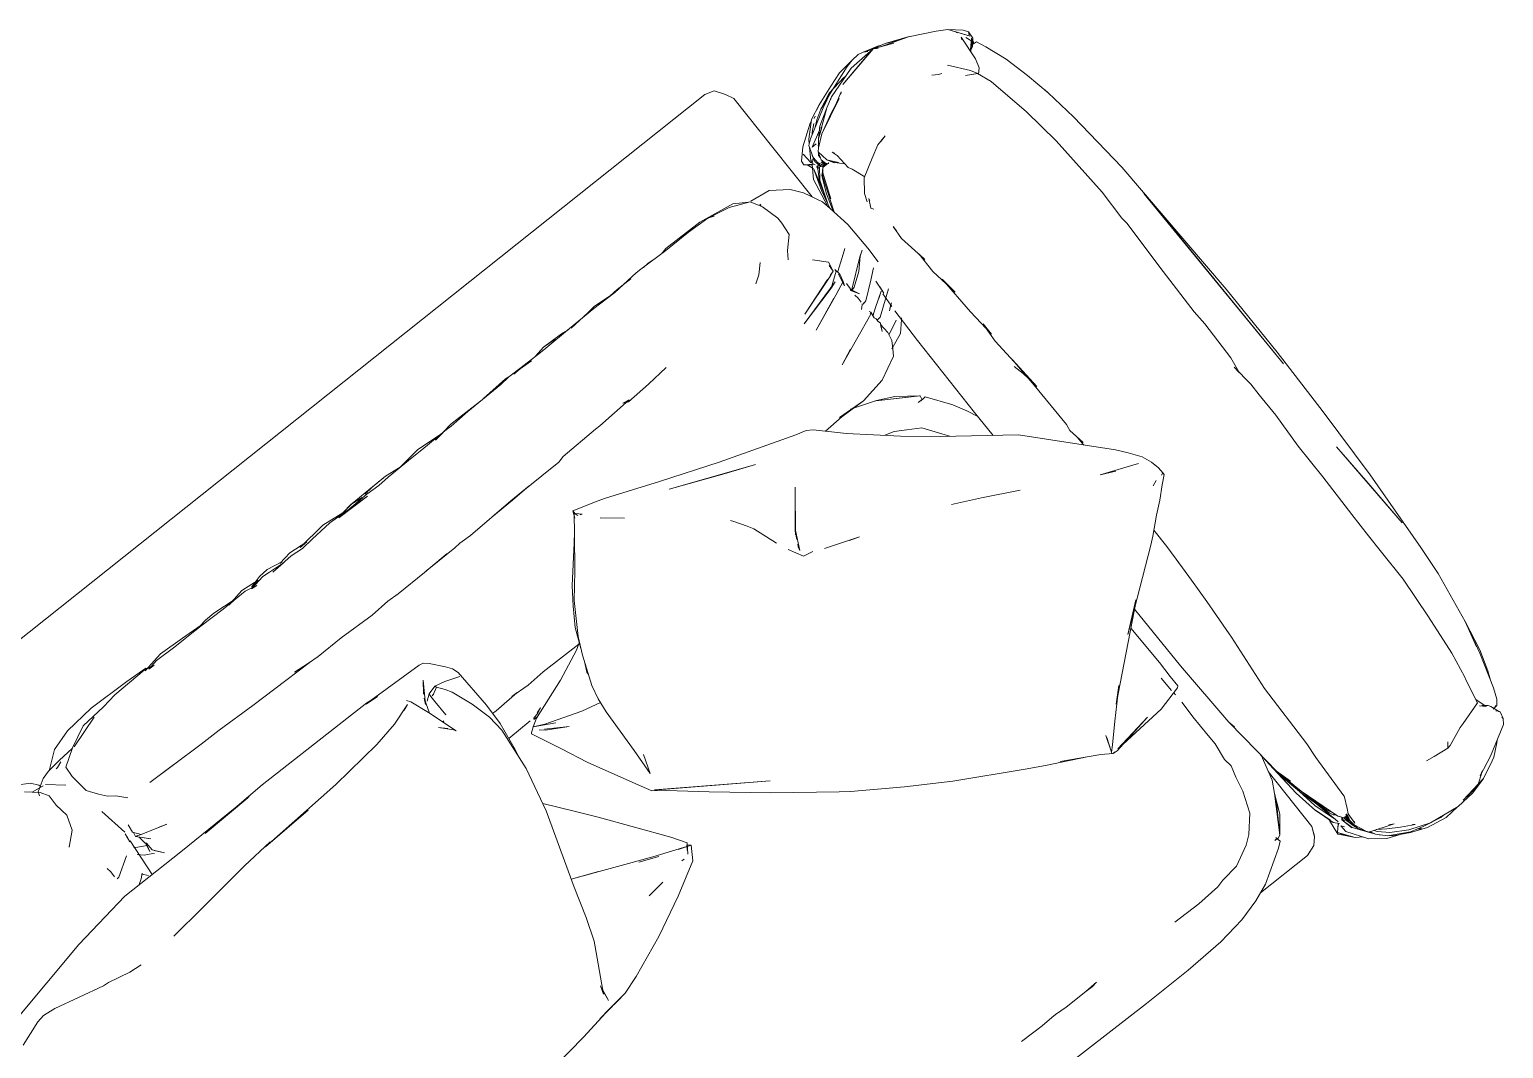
# Model space of a CAD drawing. Header units: millimetres. Extents: x 0 to 57242, y -59538 to 11130.
# Drawn here: x 21121 to 22506, y -22819 to -21861 of the extents above; entities that cross this region are included whole.
import ezdxf

# ---------------------------------------------------------------- set-up
doc = ezdxf.new("R2010")
doc.units = ezdxf.units.MM
doc.layers.add('G-IMPT', color=8, linetype='Continuous', lineweight=9)
doc.layers.add('I-FURN', color=30, linetype='Continuous', lineweight=9)

# ---------------------------------------------------------------- blocks, each defined once
blk = doc.blocks.new('LR1190_SOFA_19 - SOFA_ICV_DXF-V7-Level 0')
at = {"layer": 'G-IMPT'}
for p, q in [((-952.5, 1430.4), (-958.9, 1421.1)), ((-943.8, 1433.1), (-952.5, 1430.4)), ((-943.8, 1433.1), (1708.9, 1433.8)), ((-962.7, 1413.2), (-958.9, 1421.1)), ((-962.7, 1410.8), (-962.7, 1413.2)), ((-962.7, 1354.4), (-962.7, 1413.2)), ((-1099.8, 1367.5), (-1085, 1371.7)), ((-1092.9, 1368.4), (-1085, 1371.7)), ((-1088.8, 1369.5), (-1085, 1371.7)), ((-1079.7, 1372.9), (-1085, 1371.7)), ((-1079.7, 1372.9), (-1072.2, 1372.3)), ((-1064.7, 1370.6), (-1072.2, 1372.3)), ((-1072.2, 1372.3), (-1055.3, 1370.2)), ((-1106.3, 1365.2), (-1127.9, 1356.1)), ((-1100.8, 1365.3), (-1127.1, 1356.4)), ((-1106.3, 1365.2), (-1120, 1358.8)), ((-1106.3, 1365.2), (-1117.3, 1359.7)), ((-1112.8, 1360.4), (-1093.9, 1368.6)), ((-1100.8, 1365.3), (-1112.8, 1360.4)), ((-1106.3, 1365.2), (-1094.7, 1368.4)), ((-1099.8, 1367.5), (-1101.8, 1366.4)), ((-1097.9, 1365.6), (-1093.9, 1368.6)), ((-1094.7, 1368.4), (-1093.9, 1368.6)), ((-1050.9, 1359.8), (-1094.7, 1368.4)), ((-1066.8, 1366.9), (-1094.7, 1368.4)), ((-1050.9, 1359.8), (-1093.9, 1368.6)), ((-1035.4, 1357.4), (-1066.8, 1366.9)), ((-1033.5, 1359.6), (-1064.7, 1370.6)), ((-1058, 1364.2), (-1055.8, 1364.4)), ((-1035.9, 1361.3), (-1055.8, 1364.4)), ((-1041.1, 1365.7), (-1055.3, 1370.2)), ((-1021.6, 1358.6), (-1041.1, 1365.7)), ((-1022.9, 1354), (-1037.8, 1361.4)), ((-1020.4, 1354.6), (-1035.9, 1361.3)), ((-1035.4, 1357.4), (-1025.6, 1351.8)), ((-1035.4, 1357.4), (-1032.8, 1355.7)), ((-1035.4, 1357.4), (-1031.9, 1355.4)), ((-1033.5, 1359.6), (-1020.4, 1354.6)), ((-1021.6, 1358.6), (-1017, 1356.4)), ((-1021.6, 1358.6), (-1007.4, 1352.3)), ((-1021.6, 1358.6), (-1019, 1357.1)), ((-1160.3, 1338.9), (-1150.9, 1344.4)), ((-1127.1, 1356.4), (-1150.9, 1344.4)), ((-1035.7, 1349.9), (-1045.6, 1355.4)), ((-1043.7, 1353.8), (-1045.6, 1355.4)), ((-1006.5, 1335.8), (-1040.2, 1351.7)), ((-1025.6, 1345.6), (-1040.2, 1351.7)), ((-1006.5, 1335.8), (-1035.7, 1349.9)), ((-1025.6, 1351.8), (-1009.7, 1342.6)), ((-1025.6, 1351.8), (-1001.2, 1334.2)), ((-1006.5, 1335.8), (-1025.6, 1345.6)), ((-995.3, 1338.8), (-1022.9, 1354)), ((-1011.1, 1349), (-1020.4, 1354.6)), ((-1012.1, 1352.8), (-1010.1, 1351.6)), ((-1011.1, 1349), (-1005.8, 1344.6)), ((-993.9, 1339.6), (-1007.4, 1352.3)), ((-1000.3, 1342.4), (-1006.7, 1348.1)), ((-1006.3, 1351.3), (-1004.4, 1350.4)), ((-985.2, 1337.4), (-1004.4, 1350.4)), ((-962.7, 1295.1), (-962.7, 1354.4)), ((-1160.3, 1338.9), (-1172.9, 1321)), ((-1164.5, 1333.2), (-1172.9, 1321)), ((-1160.3, 1338.9), (-1171.4, 1329.4)), ((-1164.5, 1333.2), (-1165.4, 1330.9)), ((-1164.5, 1333.2), (-1165.3, 1331.1)), ((-1164.5, 1333.2), (-1160.3, 1338.9)), ((-1010.5, 1340.5), (-1001.2, 1334.2)), ((-1001.2, 1334.2), (-1009.7, 1342.6)), ((-1009.7, 1342.6), (-1008.8, 1341.1)), ((-1009.7, 1342.6), (-1008.2, 1341)), ((-991.6, 1331.6), (-1007.1, 1340)), ((-1006.5, 1335.8), (-996.1, 1327.6)), ((-1001.2, 1334.2), (-995.6, 1327.1)), ((-1000.3, 1342.4), (-999.1, 1340.9)), ((-998.3, 1330.5), (-996.9, 1329)), ((-991.6, 1331.6), (-996.5, 1331.8)), ((-995.3, 1338.8), (-990.3, 1334.8)), ((-993.9, 1339.6), (-991.3, 1335.6)), ((-986.4, 1323.4), (-990.3, 1334.8)), ((-989.7, 1333.1), (-983, 1322.7)), ((-985.2, 1337.4), (-975.8, 1327.7)), ((-981, 1331.7), (-981.9, 1321.2)), ((-895.3, 1335.9), (-914.3, 1327.8)), ((-900.3, 1336.4), (-912.9, 1328.4)), ((-865.3, 1342.2), (-900.3, 1336.4)), ((-895.3, 1335.9), (-873.4, 1340.6)), ((-879.3, 1338.2), (-873.4, 1340.6)), ((-873.4, 1340.6), (-879.1, 1338.6)), ((-873.4, 1340.6), (-851.1, 1341.6)), ((-865.3, 1342.2), (-824.9, 1342.9)), ((-851.1, 1341.6), (-823.7, 1341.2)), ((-824.9, 1342.9), (-818.6, 1341.4)), ((-823.7, 1341.2), (-794.5, 1342.1)), ((-810.8, 1341.6), (-805.5, 1342.3)), ((-803.4, 1342.4), (-805.5, 1342.3)), ((-803.4, 1342.4), (-797.4, 1342)), ((-794.5, 1342.1), (-788.8, 1342.4)), ((-761.5, 1340.3), (-788.8, 1342.4)), ((-765.2, 1341), (-781.3, 1341)), ((-765.2, 1341), (-756.1, 1340.6)), ((-761.5, 1340.3), (-736.9, 1340.8)), ((-756.1, 1340.6), (-738.7, 1342.2)), ((-738.7, 1342.2), (-729.9, 1340.9)), ((-707.3, 1340.2), (-736.9, 1340.8)), ((-708.7, 1339.7), (-729.9, 1340.9)), ((-675.7, 1339.6), (-707.3, 1340.2)), ((-702.6, 1340.4), (-706, 1340.2)), ((-698.2, 1341), (-705.2, 1340.1)), ((-677.2, 1341.7), (-698.2, 1341)), ((-677.2, 1341.7), (-690.6, 1340.9)), ((-677.2, 1341.7), (-690, 1341.1)), ((-677.2, 1341.7), (-666, 1339.7)), ((-675.7, 1339.6), (-668.5, 1339.7)), ((-648.8, 1339.8), (-668.5, 1339.7)), ((-660.3, 1338.7), (-647.5, 1339.5)), ((-634.4, 1340.2), (-648.8, 1339.8)), ((-639.5, 1339.3), (-647.5, 1339.5)), ((-630.7, 1340.9), (-634.4, 1340.2)), ((-634.4, 1340.2), (-624.1, 1339.4)), ((-603, 1339.1), (-630.7, 1340.9)), ((-583.9, 1338.8), (-624.1, 1339.4)), ((-599.6, 1338.9), (-564.1, 1339.5)), ((-583.9, 1338.8), (-563.1, 1337.7)), ((-543.4, 1336.5), (-564.1, 1339.5)), ((-563.1, 1337.7), (-555.7, 1338.1)), ((-527.5, 1337.5), (-555.7, 1338.1)), ((-543.4, 1336.5), (-553.5, 1337.6)), ((-549.3, 1337.9), (-525.1, 1340.1)), ((-516.1, 1337.6), (-527.5, 1337.5)), ((-525.1, 1340.1), (-501.7, 1337.5)), ((-486.8, 1337.1), (-516.1, 1337.6)), ((-501.7, 1337.5), (-485.4, 1339.5)), ((-486.8, 1337.1), (-475.1, 1336.6)), ((-485.4, 1339.5), (-445, 1338.7)), ((-485.4, 1339.5), (-469.2, 1339)), ((-461.3, 1337.1), (-475.1, 1336.6)), ((-469.2, 1339), (-459.8, 1338.1)), ((-463.1, 1338.3), (-459.8, 1338.1)), ((-461.3, 1337.1), (-427, 1336.1)), ((-417.3, 1337.5), (-460.6, 1335.2)), ((-427, 1336.1), (-460.6, 1335.2)), ((-456, 1337.4), (-443.8, 1338.9)), ((-444.5, 1338.7), (-456, 1337.4)), ((-426.9, 1336.9), (-444.5, 1338.7)), ((-444.5, 1338.7), (-432.8, 1337.3)), ((-443.8, 1338.9), (-432.8, 1337.3)), ((-410.7, 1340.1), (-432.8, 1337.3)), ((-426.9, 1336.9), (-432.8, 1337.3)), ((-394.9, 1336), (-417.3, 1337.5)), ((-410.7, 1340.1), (-381.1, 1336.9)), ((-394.9, 1336), (-382.1, 1334.8)), ((-389.4, 1337.1), (-370.4, 1339)), ((-381.1, 1336.9), (-389.4, 1337.1)), ((-382.1, 1334.8), (-369.7, 1336)), ((-356.8, 1337.1), (-370.4, 1339)), ((-369.7, 1336), (-346.5, 1334.8)), ((-359.7, 1335.4), (-344, 1336.8)), ((-359.7, 1335.4), (-346.5, 1334.8)), ((-359.2, 1337.1), (-343.9, 1340)), ((-359.2, 1337.1), (-356.8, 1337.1)), ((-344, 1336.8), (-336.6, 1337.6)), ((-334.3, 1339.3), (-343.9, 1340)), ((-321.1, 1335.1), (-336.6, 1337.6)), ((-334.3, 1339.3), (-322.1, 1336.1)), ((-313.1, 1339.3), (-330.9, 1337.4)), ((-330.9, 1337.4), (-322.1, 1336.1)), ((-326.9, 1334.4), (-315, 1337)), ((-321.1, 1335.1), (-326.9, 1334.4)), ((-288.3, 1336.8), (-315, 1337)), ((-313.1, 1339.3), (-295, 1336.2)), ((-303.1, 1336.9), (-279.1, 1339.2)), ((-303.1, 1336.9), (-295, 1336.2)), ((-288.3, 1336.8), (-262.4, 1337)), ((-268.9, 1338.8), (-279.1, 1339.2)), ((-261.5, 1337.8), (-268.9, 1338.8)), ((-262.4, 1337), (-247.2, 1337.1)), ((-241.3, 1339.1), (-261.5, 1337.8)), ((-230.8, 1337.1), (-247.2, 1337.1)), ((-241.3, 1339.1), (-216.1, 1340.6)), ((-230.8, 1337.1), (-209.3, 1337.9)), ((-194.8, 1336.8), (-216.1, 1340.6)), ((-198.5, 1335.9), (-209.3, 1337.9)), ((-194.4, 1337.9), (-204.7, 1335.7)), ((-198.5, 1335.9), (-204.7, 1335.7)), ((-196.9, 1338.5), (-198.3, 1337.1)), ((-196.9, 1338.5), (-175, 1339.8)), ((-158.5, 1337), (-194.4, 1337.9)), ((-133.2, 1341.1), (-175, 1339.8)), ((-143.2, 1334.9), (-158.5, 1337)), ((-117.1, 1332.6), (-143.2, 1334.9)), ((-133.2, 1341.1), (-102.7, 1338.3)), ((-98.1, 1322.6), (-130.3, 1332.7)), ((-117.1, 1332.6), (-96.3, 1322.8)), ((-102.7, 1338.3), (-82.2, 1332.1)), ((-66.7, 1320.3), (-82.2, 1332.1)), ((-1174.1, 1325.1), (-1171.4, 1329.4)), ((-1174.1, 1325.1), (-1173.3, 1322.3)), ((-1174.1, 1325.1), (-1172.8, 1322.1)), ((-1174.1, 1325.1), (-1173.7, 1317.7)), ((-1168.7, 1312.2), (-1173.7, 1317.7)), ((-1164.4, 1309.6), (-1173.7, 1317.7)), ((-1173.7, 1317.7), (-1168.4, 1311.9)), ((-1172.8, 1318.7), (-1165.4, 1310.9)), ((-1172.8, 1318.7), (-1164.3, 1308.9)), ((-1171.9, 1314.6), (-1172.2, 1316.1)), ((-1172.1, 1317.9), (-1171, 1313.2)), ((-1168.8, 1322.3), (-1171.9, 1314.6)), ((-1170.9, 1317.4), (-1171.9, 1314.6)), ((-1165.6, 1325.5), (-1163.7, 1301)), ((-1165.6, 1325.5), (-1164.5, 1323.1)), ((-1003.7, 1316.3), (-1005.2, 1310.9)), ((-1003.7, 1316.3), (-1004.8, 1314)), ((-996.1, 1327.6), (-993.5, 1324.8)), ((-993.5, 1324.8), (-995.1, 1313.9)), ((-993.5, 1324.8), (-991, 1316.9)), ((-993.3, 1324.2), (-991.5, 1322)), ((-992.1, 1312.2), (-991, 1316.9)), ((-991.6, 1318.8), (-991.5, 1322)), ((-987, 1317), (-990, 1311.2)), ((-987, 1317), (-989.5, 1311.4)), ((-987.1, 1312.5), (-986.4, 1323.4)), ((-986.9, 1325.6), (-985.3, 1319.6)), ((-986.5, 1313.8), (-985.3, 1319.6)), ((-983.1, 1320.1), (-986.3, 1323.4)), ((-983.7, 1316.9), (-981.9, 1321.2)), ((-983.1, 1320.1), (-983, 1322.7)), ((-975.3, 1323.7), (-982.9, 1318.3)), ((-975.3, 1323.7), (-981.8, 1318.5)), ((-981.7, 1319), (-975.3, 1323.7)), ((-973.8, 1307.1), (-981.7, 1319)), ((-977.9, 1321.6), (-979.7, 1316.3)), ((-975.8, 1327.7), (-975.3, 1323.7)), ((-950.8, 1313.5), (-934.8, 1324.8)), ((-915.1, 1327.8), (-934.8, 1324.8)), ((-920.4, 1316.9), (-925.1, 1299.6)), ((-914.3, 1327.8), (-920.4, 1316.9)), ((-920.2, 1318.6), (-919.9, 1320.2)), ((-80.2, 1312.3), (-96.3, 1322.8)), ((-95.7, 1322.4), (-79.7, 1321.4)), ((-65, 1319.7), (-79.7, 1321.4)), ((-73.8, 1317.2), (-79.7, 1319.3)), ((-72, 1316.9), (-73.8, 1317.2)), ((-66.7, 1320.3), (-66.2, 1319.7)), ((-57, 1317.4), (-65, 1319.7)), ((-57, 1317.4), (-45.4, 1310.7)), ((-44.8, 1321.3), (-49.8, 1314.9)), ((-35.2, 1318.5), (-46.5, 1309)), ((-33.1, 1328.5), (-44.8, 1321.3)), ((-1185.9, 1282.9), (-1178.2, 1303.8)), ((-1174.3, 1312.8), (-1178.2, 1303.8)), ((-1174.3, 1312.8), (-1169.9, 1313.4)), ((-1171.9, 1314.6), (-1171, 1313.2)), ((-1171.5, 1315.4), (-1171, 1313.2)), ((-1170.1, 1315.6), (-1168.7, 1312.2)), ((-1165.9, 1310.4), (-1168.4, 1311.9)), ((-1153, 1295.3), (-1139.3, 1312.7)), ((-1127.2, 1311.1), (-1130.2, 1309.8)), ((-1121.9, 1314.6), (-1127.2, 1311.1)), ((-1005.2, 1310.9), (-1006.3, 1295.8)), ((-1005.9, 1300.5), (-999.2, 1307.4)), ((-995.1, 1313.9), (-1002.3, 1305)), ((-999.2, 1307.4), (-995.1, 1313.9)), ((-995.1, 1313.9), (-998.8, 1307.3)), ((-994.7, 1310.8), (-993.9, 1309.9)), ((-989.8, 1310.9), (-993.7, 1310.6)), ((-987.7, 1310.6), (-993.7, 1310.6)), ((-988.1, 1310.9), (-993.1, 1310.8)), ((-991.8, 1313.6), (-992.8, 1310.5)), ((-991.8, 1313.6), (-992.7, 1310.2)), ((-992.1, 1312.2), (-992.6, 1310.2)), ((-990.6, 1313.3), (-992.1, 1310.8)), ((-990.8, 1315.3), (-991, 1310.6)), ((-990.6, 1313.3), (-990.9, 1310.6)), ((-990.6, 1313.3), (-990.8, 1310.7)), ((-989.8, 1315.5), (-990.5, 1311.3)), ((-989.8, 1315.5), (-990.4, 1312.2)), ((-985.8, 1312.9), (-990, 1310.7)), ((-987.1, 1312.5), (-989.8, 1311.2)), ((-987.7, 1310.6), (-989.8, 1310.9)), ((-987.7, 1310.6), (-988.1, 1310.9)), ((-988.1, 1310.9), (-985, 1307.5)), ((-987.1, 1312.5), (-987.9, 1313.4)), ((-987.7, 1310.6), (-982.2, 1303.5)), ((-984.6, 1314.8), (-986.5, 1313.8)), ((-983.7, 1314.4), (-986.5, 1313.8)), ((-978.2, 1303), (-985.8, 1312.9)), ((-985.8, 1312.9), (-984.2, 1312.4)), ((-985, 1307.5), (-982.3, 1305)), ((-975.3, 1282.9), (-985, 1307.5)), ((-984.6, 1314.8), (-976.7, 1301.5)), ((-984.6, 1314.8), (-983.7, 1314.4)), ((-983.1, 1312.3), (-983.7, 1314.4)), ((-983.7, 1314.4), (-983.2, 1312.4)), ((-982.3, 1305), (-975.1, 1289)), ((-970.5, 1272.8), (-982.2, 1303.5)), ((-980.3, 1315.1), (-975.6, 1297.9)), ((-980.3, 1315.1), (-973.3, 1294.2)), ((-978.2, 1303), (-969.8, 1279.9)), ((-968.8, 1279.5), (-973.8, 1307.1)), ((-958.6, 1303.3), (-967.3, 1285.5)), ((-958.6, 1303.3), (-950.8, 1313.5)), ((-79.3, 1301.8), (-80.2, 1312.3)), ((-69.7, 1299.3), (-54.9, 1311.6)), ((-40.8, 1313.8), (-52.7, 1312)), ((-46.5, 1309), (-51.1, 1301.1)), ((-50.6, 1312.9), (-49.8, 1314.9)), ((-44.2, 1306.8), (-45.4, 1310.7)), ((-1160.9, 1292.2), (-1163.7, 1301)), ((-1161.8, 1275.2), (-1156.5, 1289.1)), ((-1160.9, 1292.2), (-1156.9, 1288)), ((-1156.5, 1288.9), (-1153, 1295.3)), ((-1156.5, 1288.9), (-1146.5, 1294.6)), ((-1146.5, 1294.6), (-1156.5, 1289.1)), ((-1052.1, 1297.3), (-1041.3, 1295)), ((-1052.1, 1297.3), (-1046.1, 1295.6)), ((-1041.3, 1295), (-1029.4, 1288.6)), ((-1012.2, 1278.7), (-1029.4, 1288.6)), ((-1013.1, 1279.2), (-1008.2, 1292)), ((-1006.3, 1295.8), (-1008.2, 1292)), ((-976.7, 1301.5), (-971.1, 1283.5)), ((-969.7, 1272.3), (-975.1, 1289)), ((-970.1, 1280.8), (-973.3, 1294.2)), ((-925.1, 1299.6), (-924.8, 1293.5)), ((-923.7, 1281.1), (-924.8, 1293.5)), ((-924.8, 1293.5), (-924.5, 1291.6)), ((-79.3, 1301.8), (-81.4, 1283.4)), ((-52.8, 1276.5), (-50.9, 1290.1)), ((-51.1, 1301.1), (-50.9, 1290.1)), ((-1192, 1258.5), (-1185.9, 1282.9)), ((-1161.8, 1275.2), (-1169.9, 1232.2)), ((-1003.1, 1267), (-1012.2, 1278.7)), ((-972.7, 1254), (-969.1, 1276)), ((-969.8, 1279.9), (-969, 1276.1)), ((-969.4, 1278.1), (-968.9, 1276.4)), ((-967.3, 1285.5), (-969.1, 1276)), ((-923.7, 1281.1), (-913.2, 1270.2)), ((-886.1, 1277.2), (-877.7, 1269)), ((-81.4, 1283.4), (-88.3, 1273.6)), ((-47.9, 1262.6), (-52.8, 1276.5)), ((-1003.3, 1260.9), (-999.2, 1252.5)), ((-1003.3, 1260.9), (-1002.9, 1258.6)), ((-1003.1, 1267), (-1000.3, 1259.4)), ((-970.5, 1272.8), (-970, 1270.3)), ((-908.2, 1262.7), (-913.2, 1270.2)), ((-870.5, 1264.2), (-877.7, 1269)), ((-107.8, 1253.7), (-100.1, 1262.2)), ((-100.1, 1262.2), (-93.8, 1266.6)), ((-88.3, 1273.6), (-93.8, 1266.6)), ((-47.9, 1262.6), (-36, 1251.7)), ((-1192, 1258.5), (-1197.2, 1233.6)), ((-1000.9, 1249.9), (-999.2, 1252.5)), ((-972.7, 1254), (-973.7, 1224.9)), ((-926.2, 1248.7), (-936.6, 1237.6)), ((-732.8, 1253.1), (-755.5, 1255)), ((-707.7, 1251.8), (-732.8, 1253.1)), ((-702.7, 1254.3), (-709.4, 1252.9)), ((-672.7, 1251), (-709.4, 1252.9)), ((-702.7, 1254.3), (-707.7, 1251.8)), ((-667.4, 1250.9), (-672.7, 1251)), ((-627.6, 1250), (-667.4, 1250.9)), ((-627.6, 1250), (-621.1, 1248.4)), ((-600.8, 1248.2), (-621.1, 1248.4)), ((-600.8, 1248.2), (-563.3, 1247.8)), ((-563.3, 1247.8), (-585.4, 1248.3)), ((-565, 1247.5), (-585.4, 1248.3)), ((-539.7, 1246.9), (-565, 1247.5)), ((-539.7, 1246.9), (-563.3, 1247.8)), ((-563.3, 1247.8), (-513.3, 1245.9)), ((-513.3, 1245.9), (-501.1, 1246.7)), ((-494.5, 1246.2), (-501.1, 1246.7)), ((-319.5, 1246.9), (-330.4, 1246.1)), ((-320.3, 1246.8), (-279.7, 1247.7)), ((-319.5, 1246.9), (-304, 1248.6)), ((-253.8, 1248.4), (-279.7, 1247.7)), ((-253.8, 1248.4), (-214.5, 1249.8)), ((-193.1, 1250.1), (-214.5, 1249.8)), ((-160.7, 1251), (-193.1, 1250.1)), ((-133, 1252), (-161, 1251.2)), ((-160.7, 1251), (-133, 1252)), ((-80.6, 1258.9), (-85.5, 1230.2)), ((-37.5, 1253.4), (-36, 1251.7)), ((-1201.7, 1201.1), (-1197.2, 1233.6)), ((-1196.4, 1237.5), (-1197.2, 1233.6)), ((-1197.2, 1233.6), (-1196.6, 1235.8)), ((-951.9, 1234.8), (-956.5, 1238)), ((-951.9, 1234.8), (-938, 1225.3)), ((-934.5, 1228.2), (-936.6, 1237.6)), ((-934.5, 1228.2), (-934.9, 1234.8)), ((-463.1, 1246.1), (-494.5, 1246.2)), ((-463.1, 1246.1), (-485.7, 1246.4)), ((-463.1, 1246.1), (-457.6, 1245.7)), ((-463.1, 1246.1), (-460.1, 1246.1)), ((-426.1, 1245.5), (-457.6, 1245.7)), ((-426.1, 1245.5), (-414.1, 1246.2)), ((-394.3, 1245), (-414.1, 1246.2)), ((-358.4, 1246.5), (-394.3, 1245)), ((-358.4, 1246.5), (-330.4, 1246.1)), ((-91, 1225.7), (-92.2, 1233.7)), ((-1169.9, 1232.2), (-1174.8, 1193.6)), ((-1004.8, 1225.9), (-1004.8, 1220.7)), ((-1004.8, 1225.9), (-1004, 1212.3)), ((-973.1, 1208.8), (-973.7, 1224.9)), ((-968.2, 1226.8), (-963.3, 1223.5)), ((-968.2, 1226.8), (-962.6, 1223.2)), ((-953.3, 1212.9), (-963.3, 1223.5)), ((-936.5, 1202.9), (-962.6, 1223.2)), ((-937.7, 1222.1), (-936.9, 1228.4)), ((-937.7, 1222.1), (-936, 1214.6)), ((-936.8, 1226.6), (-936.9, 1228.4)), ((-923.2, 1216.8), (-936.8, 1226.6)), ((-936.8, 1222.7), (-934.2, 1210.8)), ((-930, 1226.8), (-934.5, 1228.2)), ((-934.5, 1228.2), (-930, 1226.4)), ((-888.5, 1213.2), (-930, 1226.4)), ((-882.3, 1206.4), (-929.7, 1219.2)), ((-923.2, 1216.8), (-929.7, 1219.2)), ((-888.5, 1213.2), (-925.6, 1225.3)), ((-100.6, 1210.1), (-90.8, 1220.9)), ((-96.2, 1218.7), (-91, 1225.7)), ((-96.2, 1218.7), (-90.8, 1220.9)), ((-96.2, 1218.7), (-94.9, 1220.6)), ((-92.7, 1220.3), (-90.8, 1220.9)), ((-90.8, 1220.9), (-91.7, 1224.8)), ((-84.9, 1228.7), (-83.7, 1220.1)), ((-83.7, 1220.1), (-84.8, 1226)), ((-84.2, 1220.6), (-81, 1183)), ((-1008.8, 1183.1), (-1004, 1212.3)), ((-957, 1199.5), (-966.3, 1206.9)), ((-953.3, 1212.9), (-940.7, 1204.3)), ((-937.2, 1211.4), (-937, 1205.3)), ((-937.2, 1203.8), (-936.6, 1205.2)), ((-936.3, 1203.4), (-937, 1205.3)), ((-923.8, 1209.6), (-936, 1214.6)), ((-922.5, 1209.1), (-936, 1214.6)), ((-934.2, 1210.8), (-936, 1214.6)), ((-882.3, 1206.4), (-923.2, 1216.8)), ((-887.4, 1194.7), (-922.5, 1209.1)), ((-887.4, 1194.7), (-919.3, 1207.8)), ((-121.2, 1211.4), (-96.2, 1218.7)), ((-121.2, 1211.4), (-112.7, 1214.1)), ((-100.6, 1210.1), (-96.7, 1214.6)), ((-95.1, 1201.1), (-95, 1209.3)), ((-95, 1209.3), (-94.1, 1210.1)), ((-94, 1207.2), (-94.4, 1210.1)), ((-94.2, 1210.1), (-92.5, 1201.2)), ((-94.1, 1210.1), (-93.2, 1218.2)), ((-84.6, 1212.4), (-94, 1207.2)), ((-94, 1207.2), (-92.5, 1201.2)), ((-81.4, 1206.6), (-86.2, 1202)), ((-83, 1214.1), (-84.6, 1212.4)), ((-54.7, 1200.6), (-72.9, 1211.6)), ((-52, 1209.2), (-51.1, 1213.7)), ((-52, 1209.2), (-51.7, 1203.2)), ((-1207.6, 1135.8), (-1201.7, 1201.1)), ((-1174.8, 1193.6), (-1178.8, 1128.9)), ((-959.1, 1182.3), (-960.2, 1195.9)), ((-957, 1199.5), (-941.2, 1187.3)), ((-940.7, 1204.3), (-936.5, 1202.9)), ((-940.7, 1196.2), (-937.5, 1203.2)), ((-940.7, 1196.2), (-936.5, 1202.9)), ((-936.7, 1197.9), (-937.3, 1193.8)), ((-937.3, 1193.8), (-936.9, 1189)), ((-683.8, 1175.1), (-634.3, 1194.6)), ((-634.3, 1194.6), (-626.4, 1197.2)), ((-602.9, 1204.3), (-626.4, 1197.2)), ((-603.3, 1200.9), (-607.8, 1196.3)), ((-606.1, 1197), (-607.8, 1196.3)), ((-602.6, 1201.7), (-603.9, 1198)), ((-603.3, 1200.9), (-602.6, 1201.7)), ((-602.9, 1204.3), (-603, 1200.6)), ((-602.9, 1204.3), (-600, 1197.7)), ((-602.9, 1204.3), (-602.6, 1201.7)), ((-602.6, 1201.7), (-590.4, 1186.1)), ((-95.1, 1201.1), (-102.6, 1191.8)), ((-102.6, 1191.8), (-96.3, 1199.6)), ((-95, 1197.3), (-86.2, 1202)), ((-54.7, 1200.6), (-52.6, 1200.2)), ((-1008.8, 1183.1), (-1007.8, 1190.2)), ((-1007.7, 1169.6), (-1007.8, 1190.2)), ((-942.2, 1166.8), (-964.9, 1182.8)), ((-959.1, 1182.3), (-959.7, 1189.4)), ((-958.2, 1185.4), (-952.1, 1181.4)), ((-958.2, 1185.4), (-944.5, 1176.5)), ((-957, 1167.8), (-958, 1182.5)), ((-941.2, 1187.3), (-937.5, 1186.3)), ((-938.8, 1187.2), (-937.5, 1186.3)), ((-938.4, 1175.9), (-937.5, 1177.5)), ((-936.1, 1186.5), (-936.7, 1187.1)), ((-936.1, 1186.5), (-933.1, 1183.5)), ((-618.9, 1183.1), (-636.6, 1168.6)), ((-591.9, 1188), (-584.9, 1179.7)), ((-569.2, 1158.8), (-590.4, 1186.1)), ((-558.6, 1149.7), (-584.9, 1179.7)), ((-403.8, 1179.9), (-408.1, 1176.1)), ((-403.8, 1179.9), (-399.6, 1180.6)), ((-344, 1183), (-399.6, 1180.6)), ((-339.2, 1183.5), (-350.8, 1182.1)), ((-337.8, 1183.2), (-350.8, 1182.1)), ((-339.2, 1183.5), (-214.2, 1184.5)), ((-214.2, 1184.5), (-143.7, 1182.2)), ((-115.1, 1182.9), (-197.6, 1183.6)), ((-143.7, 1182.2), (-196, 1183.5)), ((-115.1, 1182.9), (-48.2, 1183.1)), ((-77.7, 1184.4), (-73.6, 1189)), ((-74.4, 1189.8), (-70.1, 1186.4)), ((-65.4, 1183.1), (-70.1, 1186.4)), ((14, 1174.3), (-48.2, 1183.1)), ((-1007.7, 1169.6), (-1011.9, 1141.4)), ((-958.9, 1170.7), (-952.8, 1166.2)), ((-957.8, 1170.1), (-952.8, 1166.2)), ((-937.3, 1171.9), (-944.5, 1176.5)), ((-942.2, 1166.8), (-937.8, 1166.3)), ((-940.5, 1174), (-937.9, 1172.3)), ((-938.2, 1165.1), (-939, 1162.2)), ((-937.1, 1174.6), (-938.4, 1175.9)), ((-937, 1175.4), (-938.4, 1175.9)), ((-938.4, 1175.9), (-937.5, 1169.7)), ((-938.3, 1167.8), (-937.5, 1169.7)), ((-938.3, 1167.8), (-938.2, 1165.1)), ((-937.1, 1174.6), (-886.4, 1154.2)), ((-764.4, 1131.4), (-686.5, 1163.8)), ((-683.8, 1175.1), (-739.1, 1154.4)), ((-686.5, 1163.8), (-735.9, 1142.9)), ((-422, 1158.6), (-418.1, 1164)), ((-418.1, 1164), (-408.1, 1176.1)), ((-381.3, 1148.1), (-393.8, 1167.4)), ((-393.8, 1167.4), (-385.9, 1156.9)), ((106, 1155.7), (14, 1174.3)), ((-1010.2, 1158.6), (-1011.9, 1141.4)), ((-1010.2, 1158.6), (-1011.8, 1118.1)), ((-957.4, 1153.9), (-956.8, 1152.9)), ((-956, 1127.9), (-956.8, 1163)), ((-956.6, 1152.7), (-947.6, 1143)), ((-952.4, 1155.3), (-938.9, 1149)), ((-952.4, 1155.3), (-941.4, 1150)), ((-938.7, 1148.8), (-941.4, 1150)), ((-935.3, 1155.1), (-939, 1162.2)), ((-938.8, 1151.2), (-938.2, 1161.3)), ((-937.3, 1142.9), (-938.8, 1151.2)), ((-935.3, 1155.1), (-938.2, 1161.3)), ((-886.4, 1154.2), (-901.7, 1160.6)), ((-739.1, 1154.4), (-811.3, 1129.7)), ((-569.2, 1158.8), (-551.5, 1137.6)), ((-547.3, 1134), (-558.6, 1149.7)), ((-425.7, 1112.1), (-424.1, 1152.5)), ((-422, 1158.6), (-424.1, 1152.5)), ((-422.8, 1148.5), (-408.9, 1153.6)), ((-398.9, 1155.9), (-408.9, 1153.6)), ((-399.6, 1154.4), (-404.5, 1147.6)), ((-398.9, 1155.9), (-399.6, 1154.4)), ((-392.5, 1150.6), (-399.6, 1154.4)), ((-398.9, 1155.9), (-390.1, 1153.8)), ((-392.5, 1150.6), (-393.3, 1150.7)), ((-393.2, 1151), (-391.3, 1150.7)), ((-390.1, 1153.8), (-389.8, 1150.7)), ((-390.1, 1153.8), (-384.4, 1149.7)), ((-389.8, 1144.8), (-389.8, 1150.7)), ((-381.3, 1148.1), (-383.9, 1153.5)), ((-379.2, 1139.3), (-383.9, 1153.5)), ((-378.8, 1140.4), (-372.1, 1158.6)), ((-372.1, 1158.6), (-369.5, 1162.2)), ((-368.1, 1158.6), (-347, 1151.6)), ((-368.1, 1158.6), (-362.2, 1156.4)), ((-322.2, 1147.1), (-347, 1151.6)), ((-1213.1, 985), (-1207.6, 1135.8)), ((-939.2, 1139.5), (-947.6, 1143)), ((-939.2, 1139.5), (-932.2, 1136.8)), ((-937.3, 1142.9), (-933, 1136)), ((-933, 1136), (-929.3, 1130.5)), ((-764.4, 1131.4), (-735.9, 1142.9)), ((-533.2, 1108.7), (-551.5, 1137.6)), ((-408.1, 1141.6), (-415.9, 1121)), ((-408.1, 1141.6), (-404.5, 1147.6)), ((-389.8, 1144.8), (-390.1, 1128.6)), ((-388.6, 1110.8), (-378.8, 1140.4)), ((-322.2, 1147.1), (-268.5, 1141.7)), ((-268.5, 1141.7), (-180.4, 1137)), ((-233.1, 1138.9), (-180.4, 1137)), ((-153.8, 1135.2), (-186.7, 1137.8)), ((69.1, 1141.5), (20.2, 1129.6)), ((69.1, 1141.5), (81.6, 1142.9)), ((81.6, 1142.9), (89.4, 1141.6)), ((114, 1133.1), (89.4, 1141.6)), ((-1178.8, 1128.9), (-1178, 1098.2)), ((-955.8, 1041.6), (-956, 1127.9)), ((-906.8, 1119.5), (-929.3, 1130.5)), ((-849.4, 1101.2), (-827, 1123.4)), ((-821.6, 1126.9), (-827, 1123.4)), ((-821.6, 1126.9), (-811.3, 1129.7)), ((-547.3, 1134), (-536.4, 1117.1)), ((-390.1, 1128.6), (-390.5, 1130)), ((-387, 1113.1), (-377.4, 1123.6)), ((-385.2, 1125.5), (-384, 1124.9)), ((-385.2, 1125.5), (-383.7, 1125.5)), ((-383.6, 1117.2), (-377.4, 1123.6)), ((-153.8, 1135.2), (-115.1, 1130.8)), ((-98.7, 1129.2), (-115.1, 1130.8)), ((-98.7, 1129.2), (-60.7, 1125)), ((-7.2, 1124.2), (-19.8, 1123.1)), ((14.5, 1129.1), (-7.2, 1124.2)), ((14.5, 1129.1), (20.2, 1129.6)), ((-1011.8, 1118.1), (-1014.3, 1089.2)), ((-881, 1115.1), (-906.8, 1119.5)), ((-890.7, 1107.7), (-866.7, 1116.5)), ((-881, 1115.1), (-853.6, 1116.7)), ((-855.9, 1116), (-881, 1115.1)), ((-881, 1115.1), (-865.6, 1115.6)), ((-855.6, 1116.3), (-865.6, 1115.6)), ((-855.9, 1116), (-835.3, 1115.2)), ((-528.2, 1098.2), (-536.4, 1117.1)), ((-533.2, 1108.7), (-525.5, 1092.5)), ((-425.7, 1112.1), (-425, 1090.6)), ((-421, 1101.2), (-415.9, 1121)), ((-387, 1113.1), (-388.6, 1110.8)), ((-1211.6, 896.5), (-1208.3, 1103.5)), ((-1209.4, 1057.5), (-1208.3, 1103.5)), ((-1178.6, 1091.7), (-1178, 1098.2)), ((-1014.1, 1101.7), (-1014.3, 1089.2)), ((-1012.7, 1081.9), (-1013.8, 1100.1)), ((-890.1, 1107.7), (-925.7, 1085.5)), ((-925.7, 1085.5), (-906.7, 1100)), ((-925, 1086), (-890.1, 1107.7)), ((-906.7, 1100), (-890.7, 1107.7)), ((-887.7, 1067.5), (-849.4, 1101.2)), ((-714.9, 1102.2), (-722, 1091)), ((-713.1, 1104.9), (-714.9, 1102.2)), ((-530.5, 1103.5), (-524, 1099.7)), ((-529.3, 1102.9), (-486.9, 1103.2)), ((-494.8, 1086.9), (-524, 1099.7)), ((-486.9, 1103.2), (-468.1, 1102.2)), ((-449.5, 1103.4), (-468.1, 1102.2)), ((-455.8, 1103.3), (-449.5, 1103.4)), ((-455.8, 1103.3), (-429.7, 1102.1)), ((-425.4, 1102.3), (-429.7, 1102.1)), ((-421, 1101.2), (-422.5, 1084.5)), ((-1177, 1034.9), (-1178.6, 1091.7)), ((-1012.7, 1081.9), (-1016.9, 1024.2)), ((-928.7, 1081.8), (-944.3, 1059.9)), ((-928.7, 1081.8), (-923.2, 1081.7)), ((-926.6, 1081.7), (-920.2, 1081.8)), ((-926.6, 1081.7), (-923.2, 1081.7)), ((-925, 1086), (-925.7, 1085.5)), ((-925.7, 1085.5), (-924.8, 1081.4)), ((-755.6, 1060.8), (-780.3, 1091.4)), ((-780.3, 1091.4), (-752.5, 1056.4)), ((-725.6, 1085.1), (-733.7, 1061.2)), ((-725.6, 1085.1), (-722, 1091)), ((-525.5, 1092.5), (-514.6, 1064.7)), ((-522.1, 1084.2), (-523.6, 1087.7)), ((-522.1, 1084.2), (-518.9, 1077.4)), ((-494.8, 1086.9), (-454.8, 1073.2)), ((-420.8, 1062.5), (-425, 1090.6)), ((-422.5, 1084.5), (-417.7, 1042.2)), ((-916.6, 1043.9), (-887.7, 1067.5)), ((-908.2, 1061), (-896, 1068.5)), ((-885.6, 1074.7), (-896, 1068.5)), ((-885.6, 1074.7), (-876.5, 1077.4)), ((-518.9, 1077.4), (-518.6, 1074.9)), ((-447.3, 1068.8), (-466.2, 1058.3)), ((-464, 1078.3), (-458.6, 1076)), ((-464, 1078.3), (-458.4, 1076.6)), ((-458.6, 1076), (-452.4, 1074.7)), ((-457.4, 1063.7), (-447.3, 1068.8)), ((-456.5, 1073.8), (-452, 1073.6)), ((-452, 1073.6), (-456.2, 1073.7)), ((-447.3, 1068.8), (-454.8, 1073.2)), ((-422.6, 1074.5), (-448.5, 1074.8)), ((-447.3, 1068.8), (-442.5, 1065.2)), ((-1211.6, 896.5), (-1209.4, 1057.5)), ((-1014.6, 1058.2), (-1016.9, 1024.2)), ((-1014.6, 1058.2), (-1015.7, 1026.7)), ((-944.3, 1059.9), (-951, 1047.3)), ((-908.2, 1061), (-921.1, 1042.2)), ((-755.6, 1060.8), (-752.5, 1056.4)), ((-746.7, 1042.3), (-755, 1059.6)), ((-754.7, 1059.3), (-750.8, 1052.1)), ((-511.4, 1051.2), (-514.6, 1064.7)), ((-457.4, 1063.7), (-492.4, 1051.7)), ((-474, 1047.8), (-454.2, 1060.2)), ((-474, 1047.8), (-454.1, 1059.2)), ((-455.3, 1035.8), (-442, 1064.4)), ((-454.1, 1059.2), (-449.9, 1063)), ((-442, 1064.4), (-442.5, 1065.2)), ((-419.3, 1056.2), (-420.8, 1062.5)), ((-1015.4, 1034.4), (-1014.4, 1041.7)), ((-1012, 1052.1), (-1014.4, 1041.7)), ((-974.9, 999.4), (-916.6, 1043.9)), ((-955.8, 1041.6), (-956.1, 1013.7)), ((-955.9, 1036.5), (-951, 1047.3)), ((-921.1, 1042.2), (-923.7, 1038.5)), ((-748.8, 1048.2), (-747.5, 1045.9)), ((-746.7, 1042.3), (-747.5, 1045.9)), ((-745.9, 1036), (-738.5, 1049.9)), ((-511.4, 1051.2), (-509.8, 1036.9)), ((-492.4, 1051.7), (-510.9, 1047.1)), ((-417.7, 1042.2), (-407.7, 999.2)), ((-1177, 1034.9), (-1176.2, 987.2)), ((-1016.5, 978.8), (-1015.7, 1026.7)), ((-798.5, 1017.2), (-765.9, 1029.3)), ((-745.9, 1036), (-755.4, 1033.9)), ((-507.6, 992.1), (-509.8, 1036.9)), ((-455.3, 1035.8), (-466.3, 1011)), ((-798.5, 1017.2), (-788.9, 1020.5)), ((-1037.6, 931.5), (-974.9, 999.4)), ((-466.3, 1011), (-489.4, 966.7)), ((-428.1, 982.5), (-409.5, 1006.7)), ((-407.7, 999.2), (-383.5, 926.7)), ((-1213.1, 985), (-1213.5, 908.7)), ((-1177, 971.9), (-1176.2, 987.2)), ((-910.9, 974.6), (-885, 987.3)), ((-512.4, 983.7), (-506, 966)), ((-507.6, 992.1), (-506, 966)), ((-1177, 971.9), (-1176.1, 931.8)), ((-1015.4, 972.4), (-1018.1, 956.1)), ((-1016.5, 978.8), (-1015.4, 972.4)), ((-943.9, 957.9), (-910.9, 974.6)), ((-428.1, 982.5), (-442.3, 964.1)), ((-1016.9, 963.4), (-1018.1, 956.1)), ((-1016.9, 963.4), (-1017.1, 953.6)), ((-489.4, 966.7), (-497.1, 952.1)), ((-442.3, 964.1), (-483.9, 906.9)), ((-589.9, 890.3), (-499.8, 951.3)), ((-589.9, 890.3), (-501.9, 949.6)), ((-538.7, 918), (-508.1, 943.9)), ((-508.1, 943.9), (-497.1, 952.1)), ((-499.8, 951.3), (-501.9, 949.6)), ((-1173.9, 916.8), (-1176.1, 931.8)), ((-1037.6, 931.5), (-1045.2, 921.9)), ((-386.1, 934.6), (-459.1, 903.1)), ((-386.1, 934.6), (-410.5, 924)), ((-1173.3, 922.8), (-1175.5, 900.7)), ((-1173.3, 922.8), (-1173.8, 915.7)), ((-1045.2, 921.9), (-1053.1, 910.7)), ((-1046.6, 908.2), (-1011.6, 922.1)), ((-1011.6, 922.1), (-1025.4, 915.6)), ((-583.3, 881.1), (-538.7, 918)), ((-383.5, 926.7), (-374.7, 897.5)), ((-1212.4, 837.9), (-1213.5, 908.7)), ((-1175.4, 888.1), (-1175.5, 900.7)), ((-1056.8, 901.5), (-1058.7, 893)), ((-1056.8, 901.5), (-1053.1, 910.7)), ((-494.3, 889.3), (-459.1, 903.1)), ((-492.7, 893.2), (-483.9, 906.9)), ((-463.8, 899.9), (-445.9, 907.4)), ((-1175.8, 863.2), (-1175.4, 888.1)), ((-1059, 886.9), (-1058.7, 893)), ((-1059, 886.9), (-1059, 884.8)), ((-1059, 886.9), (-1056.7, 886.1)), ((-494.3, 889.3), (-482, 893.6)), ((-494.3, 889.3), (-491.2, 891.8)), ((-494.3, 889.3), (-486.3, 876.6)), ((-486.4, 884.6), (-492.7, 893.2)), ((-488.3, 888), (-491.2, 891.8)), ((-366.8, 875.4), (-374.7, 897.5)), ((-1059, 884.8), (-1051.3, 878.6)), ((-1051.3, 878.6), (-1040.8, 868.7)), ((-1044.1, 883), (-1049.4, 885.2)), ((-634.1, 841.8), (-583.3, 881.1)), ((-454.8, 859.1), (-486.3, 876.6)), ((-478.1, 883.2), (-480.9, 883)), ((-433.8, 876.4), (-451.8, 878.4)), ((-451.8, 878.4), (-441.3, 877.4)), ((-366.8, 875.4), (-342.6, 831)), ((-1175.8, 863.2), (-1174, 827.3)), ((-1029.5, 859.4), (-1040.8, 868.7)), ((-1029.5, 859.4), (-1014.5, 846.4)), ((-454.8, 859.1), (-417, 841.1)), ((-1018.7, 850), (-1018.9, 830.4)), ((-1007.7, 840.7), (-1014.5, 846.4)), ((-1210.2, 764.2), (-1212.4, 837.9)), ((-1007.7, 840.7), (-966.7, 809.7)), ((-642.9, 835.5), (-685.3, 807.2)), ((-642.9, 835.5), (-634.1, 841.8)), ((-377.1, 824.8), (-417, 841.1)), ((-342.6, 831), (-345.1, 838.7)), ((-342.5, 823.3), (-344.8, 836.2)), ((-342.5, 823.3), (-343.9, 832.5)), ((-1174.1, 790.5), (-1174, 827.3)), ((-1018.2, 815.7), (-1018.9, 830.4)), ((-377.1, 824.8), (-359.1, 819.1)), ((-338.2, 816.6), (-359.1, 819.1)), ((-359.1, 819.1), (-325.3, 814.9)), ((-359.1, 819.1), (-348.4, 817.5)), ((-338.2, 816.6), (-348.4, 817.5)), ((-1205.5, 710.1), (-1201.7, 804.4)), ((-1203.8, 759.3), (-1201.7, 804.4)), ((-1018.2, 815.7), (-1017.1, 791.4)), ((-938.6, 788.4), (-966.7, 809.7)), ((-938.6, 788.4), (-964.8, 809.4)), ((-964.3, 808.5), (-889.3, 744.1)), ((-685.3, 807.2), (-724.1, 783.2)), ((-338.2, 816.6), (-302.6, 810.9)), ((-338.2, 816.6), (-325.3, 814.9)), ((-302.6, 810.9), (-243.8, 803.8)), ((-1174.1, 790.5), (-1173.5, 745.7)), ((-1015.9, 766.5), (-1017.1, 791.4)), ((-958.9, 734.8), (-958.2, 803.3)), ((-944.5, 791.5), (-945.4, 749.4)), ((-724.1, 783.2), (-784.1, 749.6)), ((-1205, 681.1), (-1210.2, 764.2)), ((-1015.9, 766.5), (-1013.5, 729.6)), ((-1205.5, 710.1), (-1203.8, 759.3)), ((-945.4, 749.4), (-945, 732.8)), ((-889.3, 744.1), (-902.1, 756.2)), ((-901.7, 755.6), (-878.2, 732.5)), ((-801.4, 740.5), (-784.1, 749.6)), ((-1173.2, 720.3), (-1173.5, 745.7)), ((-958.9, 734.8), (-961.6, 665.1)), ((-937.4, 737), (-938, 721.9)), ((-848.4, 716.1), (-814.5, 734.6)), ((-837.2, 722.4), (-801.4, 740.5)), ((-814.5, 734.6), (-837.2, 722.4)), ((-1173.2, 720.3), (-1173.1, 702.6)), ((-1013.1, 726), (-1013.5, 729.6)), ((-1013.1, 726), (-1007.4, 668.8)), ((-945, 732.8), (-945.4, 721.5)), ((-943.9, 720.1), (-945.4, 721.5)), ((-878.2, 732.5), (-862.6, 716.5)), ((-857.8, 711.5), (-863.3, 727.3)), ((-857.8, 711.5), (-862.8, 725.1)), ((-919.5, 714.2), (-943.9, 720.1)), ((-938.6, 702.2), (-938.6, 707.1)), ((-938.3, 718.8), (-938.4, 716.2)), ((-871.1, 710.6), (-919.5, 714.2)), ((-864.3, 710.5), (-904.5, 716.2)), ((-904.5, 716.2), (-862.7, 709.1)), ((-858.2, 709.6), (-862.7, 709.1)), ((-857.8, 711.5), (-862.6, 716.5)), ((-858.2, 709.6), (-860.3, 709.7)), ((-858.2, 709.6), (-860, 709.8)), ((-858.2, 709.6), (-848.4, 716.1)), ((-857.8, 711.5), (-857.1, 710.6)), ((-1173.2, 668.1), (-1173.1, 702.6)), ((-938.6, 702.2), (-938.2, 689.8)), ((-1205, 681.1), (-1202.5, 651.8)), ((-938.5, 667.2), (-938.2, 689.8)), ((-1173.2, 668.1), (-1169.9, 625.8)), ((-1007.4, 668.8), (-1006.1, 603.5)), ((-961.6, 665.1), (-965.3, 627.7)), ((-961.6, 665.1), (-962.9, 658.3)), ((-962.3, 660.1), (-961.6, 665.1)), ((-938.5, 667.2), (-938.8, 657.2)), ((-1194.2, 600.9), (-1202.5, 651.8)), ((-938.8, 657.2), (-936.4, 640.1)), ((-937.5, 631.5), (-936.4, 640.1)), ((-1165.8, 585.4), (-1169.9, 625.8)), ((-965.3, 627.7), (-968, 601.1)), ((-965.3, 627.7), (-966.3, 617.5)), ((-965.3, 627.7), (-965.6, 625.8)), ((-937.5, 631.5), (-934.4, 620.4)), ((-966.4, 616.6), (-967.3, 605.2)), ((-966, 620.3), (-967.1, 604.5)), ((-965.9, 621.8), (-959.3, 596.9)), ((-931.3, 606), (-934.4, 620.4)), ((-1188.5, 571.3), (-1194.2, 600.9)), ((-1194.2, 600.9), (-1187.7, 575.3)), ((-1194.2, 600.9), (-1186.4, 569)), ((-1006.1, 603.5), (-1004.7, 588)), ((-974.4, 571.9), (-968, 601.1)), ((-972.6, 578.1), (-968, 601.1)), ((-972.3, 585.4), (-968, 601.1)), ((-967.1, 604.5), (-969.4, 573.4)), ((-968.2, 600.2), (-969.3, 589.5)), ((-968.3, 598.9), (-967.3, 605.2)), ((-961.6, 605.7), (-961.5, 539.7)), ((-959.3, 596.9), (-953.4, 585.9)), ((-923.5, 585.8), (-931.3, 606)), ((-1165.8, 585.4), (-1161.5, 560)), ((-1003, 543.6), (-1004.7, 588)), ((-969.3, 589.5), (-973.3, 570.2)), ((-947.7, 575.3), (-953.4, 585.9)), ((-953.4, 585.9), (-945.2, 567.6)), ((-953.4, 585.9), (-932.8, 552.1)), ((-910.4, 570.6), (-923.5, 585.8)), ((-1188.5, 571.3), (-1182, 551.3)), ((-1186.4, 569), (-1176.3, 535.4)), ((-986.7, 532), (-974.4, 571.9)), ((-973.3, 570.2), (-982.2, 539.5)), ((-972.6, 578.1), (-976.6, 561.5)), ((-976, 553.4), (-972.7, 573)), ((-969.4, 573.4), (-973.4, 549.3)), ((-947.7, 575.3), (-932.8, 552.1)), ((-902.3, 564.5), (-910.4, 570.6)), ((-1160.5, 557.3), (-1161.5, 560)), ((-1160.5, 557.3), (-1155.7, 533.7)), ((-977.7, 555), (-983, 531.1)), ((-982.2, 542.9), (-976.6, 561.5)), ((-945.2, 567.6), (-932.8, 552.1)), ((-902.3, 564.5), (-883, 554.6)), ((-883, 554.6), (-864.5, 552.3)), ((-1182, 551.3), (-1178.5, 542.8)), ((-1003, 543.6), (-1003, 543.3)), ((-998, 532.3), (-1003, 543.3)), ((-982.2, 542.9), (-984.9, 537.9)), ((-976, 553.4), (-983, 531.1)), ((-978.2, 553.1), (-983, 531.1)), ((-973.8, 549), (-979.4, 530.2)), ((-973.4, 549.3), (-979, 533.4)), ((-973.8, 549), (-979, 533.4)), ((-929.9, 550.8), (-932.8, 552.1)), ((-929.9, 550.8), (-926, 551.2)), ((-929.6, 547.5), (-928.4, 552.6)), ((-924.4, 543.2), (-929.6, 547.5)), ((-927.8, 551.1), (-926, 551.2)), ((-924.4, 543.2), (-893.8, 524.4)), ((-857.1, 550.3), (-864.5, 552.3)), ((-857.1, 550.3), (-833.2, 549)), ((-833.2, 549), (-804.7, 549.4)), ((-706.2, 550.3), (-712, 551.4)), ((-712, 551.4), (-698.7, 550.8)), ((-706.2, 550.3), (-698.7, 550.8)), ((-675.1, 550.7), (-698.7, 550.8)), ((-675.1, 550.7), (-663, 551.5)), ((-658.6, 551.4), (-663, 551.5)), ((-646.4, 551), (-658.6, 551.4)), ((-646.4, 551), (-622.3, 551.5)), ((-1176.3, 535.4), (-1171.9, 525.2)), ((-1162, 525.6), (-1157.3, 529.3)), ((-1156.4, 537.2), (-1159.7, 525.9)), ((-1159.7, 525.9), (-1155.5, 530.4)), ((-1155.7, 533.7), (-1132.9, 526.8)), ((-1128.4, 525.8), (-1132.9, 526.8)), ((-998, 532.3), (-995.7, 527.8)), ((-995.2, 517), (-995.7, 527.8)), ((-994.5, 527.6), (-992.8, 522)), ((-994.5, 527.6), (-991.1, 521.7)), ((-994.5, 527.6), (-992.5, 525.1)), ((-994.2, 528.7), (-991.7, 523.1)), ((-994, 511.6), (-991.5, 527.7)), ((-990.5, 526.8), (-993.8, 527)), ((-992.5, 526.2), (-993.5, 528.5)), ((-993.5, 514.1), (-991.5, 527.7)), ((-986.7, 532), (-990.5, 526.8)), ((-990.5, 515.3), (-987.3, 527.1)), ((-990.5, 526.8), (-990, 524.9)), ((-990, 524.9), (-990.4, 526.8)), ((-990.2, 527.5), (-989.9, 526.1)), ((-990.1, 515.3), (-987.3, 527.1)), ((-989.1, 524.8), (-987.3, 527.1)), ((-988.9, 526.4), (-988.7, 528.6)), ((-987.3, 527.1), (-988.7, 528.6)), ((-987.8, 530.6), (-988.4, 529.4)), ((-986.1, 533.9), (-984, 535.7)), ((-984, 535.7), (-986.1, 533.9)), ((-985.9, 535.3), (-984, 535.7)), ((-982.2, 539.5), (-984, 535.7)), ((-983, 531.1), (-983.5, 527.6)), ((-979.4, 530.2), (-983.5, 525.6)), ((-980.8, 524.3), (-982.8, 526.5)), ((-982.7, 526.5), (-976.7, 520.3)), ((-977.9, 533.8), (-975.9, 518.8)), ((-961.5, 539.7), (-957.8, 530.9)), ((-961.5, 539.7), (-957.5, 530.5)), ((-959.3, 534.6), (-957.5, 530.5)), ((-951.8, 524.6), (-957.5, 530.5)), ((-951.8, 524.6), (-954.3, 527.2)), ((-1171.9, 525.2), (-1168.4, 520.5)), ((-1168.4, 520.5), (-1166.9, 521.3)), ((-1166.2, 520.7), (-1168.4, 520.5)), ((-1163.5, 520), (-1168.4, 520.5)), ((-1164.6, 519.5), (-1167, 513.8)), ((-1165.8, 516.4), (-1167, 513.8)), ((-1167, 513.8), (-1166, 515)), ((-1165.4, 507.2), (-1167, 513.8)), ((-1163.3, 523.1), (-1166.2, 515.4)), ((-1166.2, 515.4), (-1164.5, 517)), ((-1162, 525.6), (-1163.3, 523.1)), ((-1128.4, 525.8), (-1110.6, 518.2)), ((-1110.9, 522.3), (-1107.4, 517.8)), ((-1110.6, 518.2), (-1107.4, 517.8)), ((-1092.4, 519.6), (-1107.4, 517.8)), ((-1084.1, 520.8), (-1092.4, 519.6)), ((-990.5, 515.3), (-1001.8, 499.7)), ((-998.5, 505.1), (-993.6, 516.1)), ((-983.6, 516), (-996.2, 497.3)), ((-995.8, 518.8), (-995.2, 517)), ((-994, 511.6), (-991.1, 521.7)), ((-993.5, 514.1), (-994, 511.6)), ((-992.8, 522), (-993.6, 516.1)), ((-993.3, 513.6), (-990, 524.9)), ((-992.5, 526.2), (-991.7, 523.1)), ((-991.1, 521.7), (-992.5, 525.1)), ((-991.4, 525.8), (-991.1, 521.7)), ((-990, 524.9), (-990.5, 526)), ((-990.1, 515.3), (-989.9, 517.4)), ((-986.9, 506.2), (-976.7, 520.3)), ((-977.7, 517.3), (-986.9, 506.2)), ((-981.2, 513.2), (-986.9, 506.2)), ((-983.2, 523.1), (-985.3, 520.3)), ((-983.2, 523.1), (-983.6, 516)), ((-981.2, 513.2), (-976.7, 520.3)), ((-977.7, 517.3), (-975.9, 518.8)), ((-975.9, 518.8), (-976.9, 520)), ((-975.9, 518.8), (-976.7, 520.3)), ((-941.3, 520.8), (-951.8, 524.6)), ((-941.3, 520.8), (-945.9, 522.5)), ((-884.9, 520.9), (-941.3, 520.8)), ((-893.8, 524.4), (-876.8, 517.6)), ((-855.3, 512.2), (-876.8, 517.6)), ((-1165.4, 507.2), (-1165.5, 509)), ((-1165.2, 508.9), (-1165.4, 507.2)), ((-1162, 502.5), (-1165.4, 507.2)), ((-1162, 502.5), (-1134, 486.7)), ((-1023.6, 493.5), (-1000.1, 502.3)), ((-1007, 499.7), (-1015.1, 494.1)), ((-1006.8, 497.7), (-1004.6, 500.6)), ((-1003.8, 496.6), (-1000.8, 502.1)), ((-1003.8, 496.6), (-1001.2, 501.9)), ((-1003, 498.2), (-1001.8, 499.7)), ((-994, 511.6), (-1000.1, 502.3)), ((-997.1, 506.7), (-1000.1, 502.3)), ((-999.4, 503.6), (-1000.1, 502.3)), ((-986.9, 506.2), (-993, 502.1)), ((-827.2, 508.1), (-855.3, 512.2)), ((-786.4, 506.5), (-827.2, 508.1)), ((-736.3, 506.2), (-786.4, 506.5)), ((-736.3, 506.2), (-621.3, 507.8)), ((-1148.2, 494.8), (-1146.4, 492.8)), ((-1148.1, 494.7), (-1146.4, 492.8)), ((-1135.8, 484.1), (-1146.4, 492.8)), ((-1114.8, 478.6), (-1134, 486.7)), ((-1038.5, 480.6), (-1026.2, 487.4)), ((-1031, 480.5), (-1015.3, 489.5)), ((-1030.9, 478), (-1011.6, 488.7)), ((-1030.5, 477.6), (-1015.4, 485.5)), ((-1027.9, 479.7), (-1009.5, 487.1)), ((-1015.1, 494.1), (-1026.2, 487.4)), ((-1018.9, 495.8), (-1023.6, 493.5)), ((-1015.4, 485.5), (-1012.4, 488.2)), ((-1015.3, 489.5), (-1006.8, 497.7)), ((-1003.8, 496.6), (-1011.6, 488.7)), ((-996.2, 497.3), (-1009.5, 487.1)), ((-1008.5, 491.9), (-1006.1, 494.1)), ((-1006.1, 494.1), (-1005.3, 495.1)), ((-1135.8, 484.1), (-1132.4, 482.4)), ((-1115.8, 474.7), (-1132.4, 482.4)), ((-1119.6, 481), (-1114.8, 478.6)), ((-1119.6, 481), (-1106.7, 472.3)), ((-1115.8, 474.7), (-1111.8, 473.4)), ((-1115.8, 474.7), (-1088.2, 470.4)), ((-1115.8, 474.7), (-1106.7, 472.3)), ((-1111.8, 473.4), (-1099.2, 470.2)), ((-1088.2, 470.4), (-1106.7, 472.3)), ((-1099.2, 470.2), (-1102.9, 471.8)), ((-1050.9, 473), (-1080.8, 468.7)), ((-1046.1, 471.3), (-1065.5, 467.6)), ((-1061.4, 470.8), (-1064.5, 471)), ((-1061.4, 470.8), (-1043.3, 474.4)), ((-1031, 480.5), (-1050.9, 473)), ((-1046.1, 471.3), (-1030.5, 477.6)), ((-1030.9, 478), (-1043.3, 474.4)), ((-1041.1, 473.6), (-1037.1, 476.2)), ((-1041.1, 473.6), (-1039.6, 475.3)), ((-1038.5, 480.6), (-1036.6, 482.2)), ((-1030.5, 477.6), (-1028.1, 478.9)), ((-1027.8, 479.8), (-1023.5, 481.5)), ((-1080.8, 468.7), (-1099.2, 470.2)), ((-1080, 468.8), (-1065.5, 467.6))]:
    blk.add_line(p, q, dxfattribs=at)
blk = doc.blocks.new('LR1190_SOFA_19 - LR1190_SOFA_19-V8-Level 0')
at = {"extrusion": (0, 0, -1), "zscale": -1, "rotation": 180}
blk.add_blockref('LR1190_SOFA_19 - SOFA_ICV_DXF-V7-Level 0', (1959.4, 1435.8), dxfattribs=at)

msp = doc.modelspace()

# ---------------------------------------------------------------- block references
at = {"layer": 'I-FURN', "rotation": 218.5192572358333}
msp.add_blockref('LR1190_SOFA_19 - LR1190_SOFA_19-V8-Level 0', (19482.2, -23728.3), dxfattribs=at)

doc.saveas('drawing.dxf')
